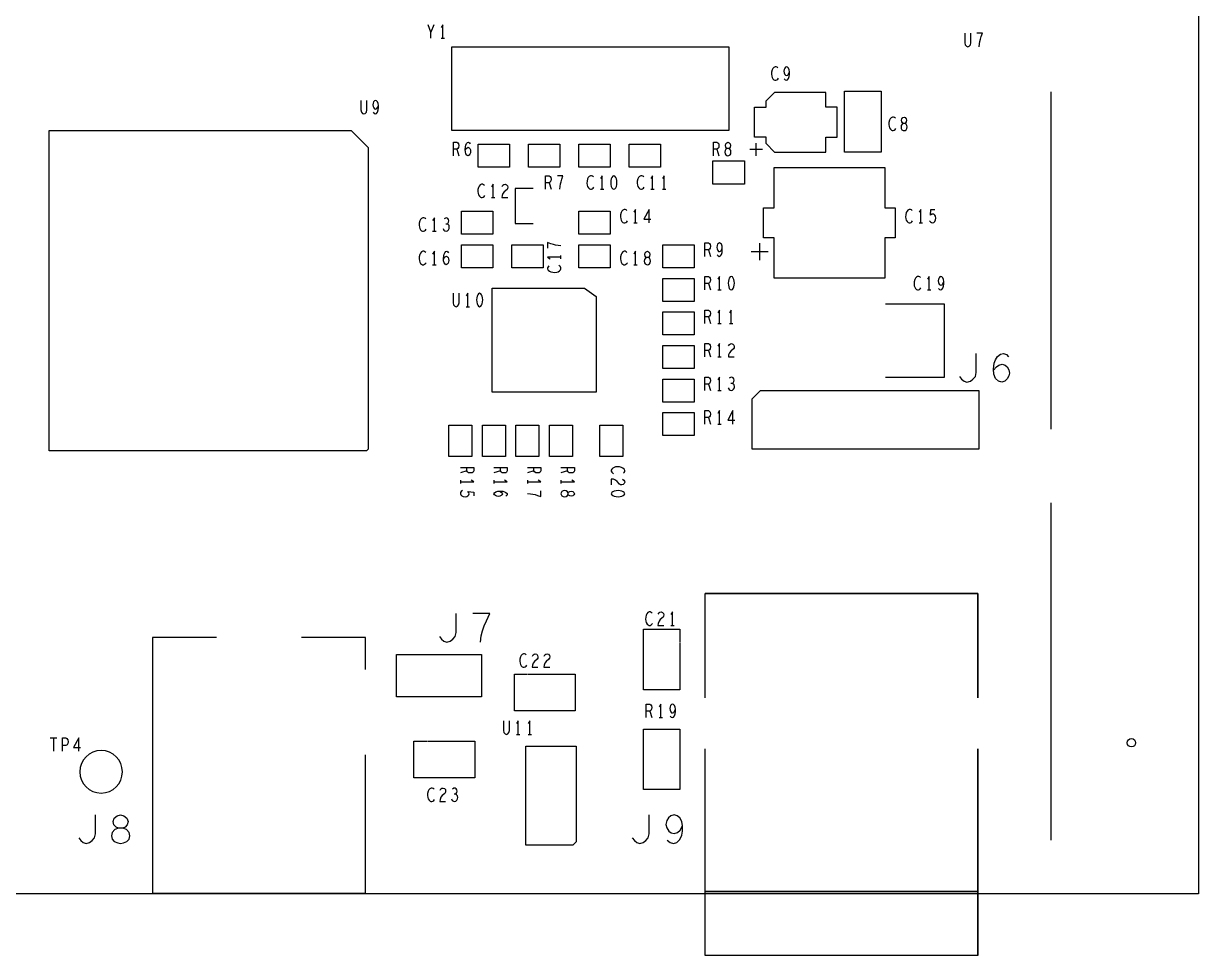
# Model space of a CAD drawing. Extents: x -55 to 55, y -64 to 40.
# Drawn here: x -15 to 55, y -63.7 to -8.1 of the extents above; entities that cross this region are included whole.
import ezdxf

# ---------------------------------------------------------------- set-up
doc = ezdxf.new("R2010")
doc.units = 0
doc.header["$MEASUREMENT"] = 0
doc.layers.get('0').update_dxf_attribs({"linetype": 'CONTINUOUS'})
for name, color, linetype in [('Holes', 1, 'CONTINUOUS'), ('Outline', 3, 'CONTINUOUS'), ('Router', 9, 'CONTINUOUS'), ('Silkscreen', 4, 'CONTINUOUS')]:
    doc.layers.add(name, color=color, linetype=linetype)

# ---------------------------------------------------------------- blocks, each defined once
blk = doc.blocks.new('D10')
blk.add_circle((0, 0), 0.25)

msp = doc.modelspace()

# ---------------------------------------------------------------- linework, layer by layer
at = {"layer": 'Outline', "color": 3}
msp.add_lwpolyline([(-55, 40), (55, 40), (55, -60), (-55, -60), (-55, 40)], dxfattribs=at)
at = {"layer": 'Router', "color": 9}
for points in [[(46.2, -12.2), (46.2, -32.3)], [(46.2, -36.7), (46.2, -56.8)]]:
    msp.add_lwpolyline(points, dxfattribs=at)
at = {"layer": 'Silkscreen'}
for points in [[(9.25, -9), (9.25, -8.64), (9.0833, -8.2)], [(9.4167, -8.2), (9.25, -8.64)], [(9.95, -9), (9.95, -8.2), (9.85, -8.36)], [(9.85, -9), (10.05, -9)], [(41.0667, -8.7), (41.0667, -9.2733), (41.1, -9.3934), (41.1667, -9.4733), (41.25, -9.5), (41.3333, -9.4733), (41.4, -9.3934), (41.4333, -9.2733), (41.4333, -8.7)], [(41.9333, -9.5), (41.95, -9.3267), (41.975, -9.18), (42.0083, -9.0467), (42.05, -8.9), (42.1167, -8.7), (41.7833, -8.7)], [(10.5, -9.5), (27, -9.5), (27, -14.5), (10.5, -14.5), (10.5, -9.5)], [(29.9333, -10.7667), (29.8833, -10.7267), (29.825, -10.7), (29.7583, -10.7), (29.6833, -10.74), (29.625, -10.8067), (29.5833, -10.8867), (29.55, -11.02), (29.5417, -11.14), (29.5583, -11.26), (29.5833, -11.34), (29.6333, -11.42), (29.6917, -11.4733), (29.75, -11.5), (29.8083, -11.5), (29.8667, -11.4733), (29.9167, -11.4333), (29.9583, -11.38)], [(30.3083, -11.4067), (30.3667, -11.4733), (30.4333, -11.5), (30.5, -11.4733), (30.5583, -11.3934), (30.6, -11.2733), (30.6167, -11.1533), (30.6167, -11.0067), (30.6, -10.8867), (30.5583, -10.78), (30.5083, -10.7267), (30.45, -10.7), (30.3833, -10.7267), (30.3333, -10.78), (30.3, -10.86), (30.2833, -10.9667), (30.3, -11.06), (30.3417, -11.1533), (30.3917, -11.2067), (30.45, -11.22), (30.5167, -11.1934), (30.5667, -11.1267), (30.6167, -11.0067)], [(29.222, -12.73), (29.73, -12.222)], [(29.73, -15.778), (30.238, -15.778), (32.778, -15.778), (32.778, -14.889), (33.4638, -14.889), (33.4638, -13.111), (32.778, -13.111), (32.778, -12.222), (29.73, -12.222)], [(33.9078, -14.9652), (33.9078, -12.1458), (36.0922, -12.1458), (36.0922, -15.778), (33.9078, -15.778), (33.9078, -14.9906)], [(5.0667, -12.7), (5.0667, -13.2733), (5.1, -13.3934), (5.1667, -13.4733), (5.25, -13.5), (5.3333, -13.4733), (5.4, -13.3934), (5.4333, -13.2733), (5.4333, -12.7)], [(5.8083, -13.4067), (5.8667, -13.4733), (5.9333, -13.5), (6, -13.4733), (6.0583, -13.3934), (6.1, -13.2733), (6.1167, -13.1533), (6.1167, -13.0067), (6.1, -12.8867), (6.0583, -12.78), (6.0083, -12.7267), (5.95, -12.7), (5.8833, -12.7267), (5.8333, -12.78), (5.8, -12.86), (5.7833, -12.9667), (5.8, -13.06), (5.8417, -13.1533), (5.8917, -13.2067), (5.95, -13.22), (6.0167, -13.1934), (6.0667, -13.1267), (6.1167, -13.0067)], [(29.222, -15.27), (29.222, -14.889), (28.5362, -14.889), (28.5362, -13.111), (29.222, -13.111), (29.222, -12.73)], [(36.9333, -13.7667), (36.8833, -13.7267), (36.825, -13.7), (36.7583, -13.7), (36.6833, -13.74), (36.625, -13.8067), (36.5833, -13.8867), (36.55, -14.02), (36.5417, -14.14), (36.5583, -14.26), (36.5833, -14.34), (36.6333, -14.42), (36.6917, -14.4733), (36.75, -14.5), (36.8083, -14.5), (36.8667, -14.4733), (36.9167, -14.4333), (36.9583, -14.38)], [(37.45, -14.5), (37.5083, -14.4867), (37.575, -14.4467), (37.6167, -14.38), (37.6333, -14.2867), (37.6167, -14.1934), (37.5667, -14.1133), (37.4917, -14.0733), (37.4083, -14.0733), (37.3583, -14.0467), (37.3167, -13.98), (37.3, -13.8867), (37.325, -13.7933), (37.3833, -13.7267), (37.45, -13.7), (37.5167, -13.7267), (37.575, -13.7933), (37.6, -13.8867), (37.5833, -13.98), (37.5417, -14.0467), (37.4917, -14.0733), (37.4083, -14.0733), (37.3333, -14.1133), (37.2833, -14.1934), (37.2667, -14.2867), (37.2833, -14.38), (37.325, -14.4467), (37.3917, -14.4867), (37.45, -14.5)], [(5.5, -15.5), (5.5, -33.5), (5.4, -33.6), (-13.5, -33.6), (-13.5, -14.5), (4.5, -14.5), (5.5, -15.5)], [(10.5833, -16), (10.5833, -15.2), (10.7917, -15.2), (10.8583, -15.24), (10.9, -15.2933), (10.9167, -15.4), (10.9, -15.5067), (10.85, -15.5733), (10.7917, -15.6133), (10.5833, -15.6133)], [(11.2917, -15.6667), (11.35, -15.5733), (11.4, -15.52), (11.4667, -15.4933), (11.525, -15.52), (11.5667, -15.5733), (11.6, -15.6533), (11.6083, -15.7467), (11.6, -15.8267), (11.5667, -15.9067), (11.5167, -15.9733), (11.4583, -16), (11.3917, -15.9733), (11.3333, -15.8934), (11.3, -15.7733), (11.2917, -15.64), (11.3083, -15.4667), (11.3333, -15.3733), (11.375, -15.28), (11.4333, -15.2133), (11.4917, -15.2), (11.55, -15.2267), (11.5917, -15.2933)], [(12.0602, -15.3142), (13.9398, -15.3142), (13.9398, -16.6858), (12.0602, -16.6858), (12.0602, -15.3142)], [(15.0602, -15.3142), (16.9398, -15.3142), (16.9398, -16.6858), (15.0602, -16.6858), (15.0602, -15.3142)], [(19.8382, -16.6858), (18.0602, -16.6858), (18.0602, -15.3142), (19.9398, -15.3142), (19.9398, -16.6858), (19.3556, -16.6858)], [(21.1618, -15.3142), (22.9398, -15.3142), (22.9398, -16.6858), (21.0602, -16.6858), (21.0602, -15.3142), (21.6444, -15.3142)], [(26.0833, -16), (26.0833, -15.2), (26.2917, -15.2), (26.3583, -15.24), (26.4, -15.2933), (26.4167, -15.4), (26.4, -15.5067), (26.35, -15.5733), (26.2917, -15.6133), (26.0833, -15.6133)], [(26.95, -16), (27.0083, -15.9867), (27.075, -15.9467), (27.1167, -15.88), (27.1333, -15.7867), (27.1167, -15.6934), (27.0667, -15.6133), (26.9917, -15.5733), (26.9083, -15.5733), (26.8583, -15.5467), (26.8167, -15.48), (26.8, -15.3867), (26.825, -15.2933), (26.8833, -15.2267), (26.95, -15.2), (27.0167, -15.2267), (27.075, -15.2933), (27.1, -15.3867), (27.0833, -15.48), (27.0417, -15.5467), (26.9917, -15.5733), (26.9083, -15.5733), (26.8333, -15.6133), (26.7833, -15.6934), (26.7667, -15.7867), (26.7833, -15.88), (26.825, -15.9467), (26.8917, -15.9867), (26.95, -16)], [(28.6378, -16.0066), (28.6378, -15.2446)], [(29.222, -15.27), (29.73, -15.778)], [(10.7917, -15.6133), (10.9167, -16)], [(26.2917, -15.6133), (26.4167, -16)], [(29.0188, -15.6256), (28.2568, -15.6256)], [(26.0602, -16.3142), (27.9398, -16.3142), (27.9398, -17.6858), (26.0602, -17.6858), (26.0602, -16.3142)], [(36.302, -16.698), (36.302, -19.111), (36.9116, -19.111), (36.9116, -20.889), (36.302, -20.889), (36.302, -23.302), (29.698, -23.302), (29.698, -20.889), (29.063, -20.889), (29.063, -19.111), (29.698, -19.111), (29.698, -16.698), (36.302, -16.698)], [(16.0833, -18), (16.0833, -17.2), (16.2917, -17.2), (16.3583, -17.24), (16.4, -17.2933), (16.4167, -17.4), (16.4, -17.5067), (16.35, -17.5733), (16.2917, -17.6133), (16.0833, -17.6133)], [(16.9333, -18), (16.95, -17.8267), (16.975, -17.68), (17.0083, -17.5467), (17.05, -17.4), (17.1167, -17.2), (16.7833, -17.2)], [(18.9333, -17.2667), (18.8833, -17.2267), (18.825, -17.2), (18.7583, -17.2), (18.6833, -17.24), (18.625, -17.3067), (18.5833, -17.3867), (18.55, -17.52), (18.5417, -17.64), (18.5583, -17.76), (18.5833, -17.84), (18.6333, -17.92), (18.6917, -17.9733), (18.75, -18), (18.8083, -18), (18.8667, -17.9733), (18.9167, -17.9333), (18.9583, -17.88)], [(19.45, -18), (19.45, -17.2), (19.35, -17.36)], [(20.15, -17.2), (20.0833, -17.2267), (20.0333, -17.2933), (20, -17.3733), (19.975, -17.48), (19.9667, -17.6), (19.975, -17.72), (20, -17.8267), (20.0333, -17.9067), (20.0833, -17.9733), (20.15, -18), (20.2167, -17.9733), (20.2667, -17.9067), (20.3, -17.8267), (20.325, -17.72), (20.3333, -17.6), (20.325, -17.48), (20.3, -17.3733), (20.2667, -17.2933), (20.2167, -17.2267), (20.15, -17.2)], [(21.9333, -17.2667), (21.8833, -17.2267), (21.825, -17.2), (21.7583, -17.2), (21.6833, -17.24), (21.625, -17.3067), (21.5833, -17.3867), (21.55, -17.52), (21.5417, -17.64), (21.5583, -17.76), (21.5833, -17.84), (21.6333, -17.92), (21.6917, -17.9733), (21.75, -18), (21.8083, -18), (21.8667, -17.9733), (21.9167, -17.9333), (21.9583, -17.88)], [(22.45, -18), (22.45, -17.2), (22.35, -17.36)], [(23.15, -18), (23.15, -17.2), (23.05, -17.36)], [(12.4333, -17.7667), (12.3833, -17.7267), (12.325, -17.7), (12.2583, -17.7), (12.1833, -17.74), (12.125, -17.8067), (12.0833, -17.8867), (12.05, -18.02), (12.0417, -18.14), (12.0583, -18.26), (12.0833, -18.34), (12.1333, -18.42), (12.1917, -18.4733), (12.25, -18.5), (12.3083, -18.5), (12.3667, -18.4733), (12.4167, -18.4333), (12.4583, -18.38)], [(12.95, -18.5), (12.95, -17.7), (12.85, -17.86)], [(13.4917, -17.8333), (13.5417, -17.7533), (13.6, -17.7133), (13.6667, -17.7), (13.75, -17.7267), (13.8083, -17.7933), (13.825, -17.8733), (13.8167, -17.9534), (13.7833, -18.02), (13.6167, -18.1533), (13.5417, -18.2467), (13.4917, -18.38), (13.475, -18.5), (13.825, -18.5)], [(15.3396, -17.9586), (14.2728, -17.9586), (14.2728, -20.0414), (15.3396, -20.0414)], [(16.2917, -17.6133), (16.4167, -18)], [(19.35, -18), (19.55, -18)], [(22.35, -18), (22.55, -18)], [(23.05, -18), (23.25, -18)], [(12.85, -18.5), (13.05, -18.5)], [(11.1618, -19.3142), (12.9398, -19.3142), (12.9398, -20.6858), (11.0602, -20.6858), (11.0602, -19.3142), (11.6444, -19.3142)], [(19.8382, -20.6858), (18.0602, -20.6858), (18.0602, -19.3142), (19.9398, -19.3142), (19.9398, -20.6858), (19.3556, -20.6858)], [(20.9333, -19.2667), (20.8833, -19.2267), (20.825, -19.2), (20.7583, -19.2), (20.6833, -19.24), (20.625, -19.3067), (20.5833, -19.3867), (20.55, -19.52), (20.5417, -19.64), (20.5583, -19.76), (20.5833, -19.84), (20.6333, -19.92), (20.6917, -19.9733), (20.75, -20), (20.8083, -20), (20.8667, -19.9733), (20.9167, -19.9333), (20.9583, -19.88)], [(21.45, -20), (21.45, -19.2), (21.35, -19.36)], [(22.25, -20), (22.25, -19.2), (21.9417, -19.7733), (22.3583, -19.7733)], [(37.9333, -19.2667), (37.8833, -19.2267), (37.825, -19.2), (37.7583, -19.2), (37.6833, -19.24), (37.625, -19.3067), (37.5833, -19.3867), (37.55, -19.52), (37.5417, -19.64), (37.5583, -19.76), (37.5833, -19.84), (37.6333, -19.92), (37.6917, -19.9733), (37.75, -20), (37.8083, -20), (37.8667, -19.9733), (37.9167, -19.9333), (37.9583, -19.88)], [(38.45, -20), (38.45, -19.2), (38.35, -19.36)], [(38.9667, -19.88), (39.0167, -19.9467), (39.075, -19.9867), (39.15, -20), (39.225, -19.9733), (39.2833, -19.92), (39.325, -19.8267), (39.3333, -19.72), (39.3167, -19.6133), (39.275, -19.5467), (39.2167, -19.4933), (39.1583, -19.48), (39.1, -19.4933), (39.025, -19.5467), (39.05, -19.2), (39.275, -19.2)], [(8.9333, -19.7667), (8.8833, -19.7267), (8.825, -19.7), (8.7583, -19.7), (8.6833, -19.74), (8.625, -19.8067), (8.5833, -19.8867), (8.55, -20.02), (8.5417, -20.14), (8.5583, -20.26), (8.5833, -20.34), (8.6333, -20.42), (8.6917, -20.4733), (8.75, -20.5), (8.8083, -20.5), (8.8667, -20.4733), (8.9167, -20.4333), (8.9583, -20.38)], [(9.45, -20.5), (9.45, -19.7), (9.35, -19.86)], [(9.9667, -20.34), (10.0167, -20.4333), (10.0833, -20.4867), (10.1583, -20.5), (10.225, -20.4867), (10.2917, -20.42), (10.3333, -20.34), (10.3417, -20.26), (10.325, -20.1667), (10.2667, -20.1), (10.2083, -20.0733), (10.1333, -20.0733)], [(10.2083, -20.0733), (10.2583, -20.0333), (10.3, -19.9667), (10.3167, -19.8867), (10.3, -19.8067), (10.2583, -19.74), (10.1833, -19.7), (10.1083, -19.7133), (10.0333, -19.7667)], [(21.35, -20), (21.55, -20)], [(38.35, -20), (38.55, -20)], [(9.35, -20.5), (9.55, -20.5)], [(8.9333, -21.7667), (8.8833, -21.7267), (8.825, -21.7), (8.7583, -21.7), (8.6833, -21.74), (8.625, -21.8067), (8.5833, -21.8867), (8.55, -22.02), (8.5417, -22.14), (8.5583, -22.26), (8.5833, -22.34), (8.6333, -22.42), (8.6917, -22.4733), (8.75, -22.5), (8.8083, -22.5), (8.8667, -22.4733), (8.9167, -22.4333), (8.9583, -22.38)], [(9.45, -22.5), (9.45, -21.7), (9.35, -21.86)], [(9.9917, -22.1667), (10.05, -22.0733), (10.1, -22.02), (10.1667, -21.9933), (10.225, -22.02), (10.2667, -22.0733), (10.3, -22.1533), (10.3083, -22.2467), (10.3, -22.3267), (10.2667, -22.4067), (10.2167, -22.4733), (10.1583, -22.5), (10.0917, -22.4733), (10.0333, -22.3934), (10, -22.2733), (9.9917, -22.14), (10.0083, -21.9667), (10.0333, -21.8733), (10.075, -21.78), (10.1333, -21.7133), (10.1917, -21.7), (10.25, -21.7267), (10.2917, -21.7933)], [(11.1618, -21.3142), (12.9398, -21.3142), (12.9398, -22.6858), (11.0602, -22.6858), (11.0602, -21.3142), (11.6444, -21.3142)], [(14.1618, -21.3142), (15.9398, -21.3142), (15.9398, -22.6858), (14.0602, -22.6858), (14.0602, -21.3142), (14.6444, -21.3142)], [(17, -21.3667), (16.8267, -21.35), (16.68, -21.325), (16.5467, -21.2917), (16.4, -21.25), (16.2, -21.1833), (16.2, -21.5167)], [(19.8382, -22.6858), (18.0602, -22.6858), (18.0602, -21.3142), (19.9398, -21.3142), (19.9398, -22.6858), (19.3556, -22.6858)], [(20.9333, -21.7667), (20.8833, -21.7267), (20.825, -21.7), (20.7583, -21.7), (20.6833, -21.74), (20.625, -21.8067), (20.5833, -21.8867), (20.55, -22.02), (20.5417, -22.14), (20.5583, -22.26), (20.5833, -22.34), (20.6333, -22.42), (20.6917, -22.4733), (20.75, -22.5), (20.8083, -22.5), (20.8667, -22.4733), (20.9167, -22.4333), (20.9583, -22.38)], [(21.45, -22.5), (21.45, -21.7), (21.35, -21.86)], [(22.15, -22.5), (22.2083, -22.4867), (22.275, -22.4467), (22.3167, -22.38), (22.3333, -22.2867), (22.3167, -22.1934), (22.2667, -22.1133), (22.1917, -22.0733), (22.1083, -22.0733), (22.0583, -22.0467), (22.0167, -21.98), (22, -21.8867), (22.025, -21.7933), (22.0833, -21.7267), (22.15, -21.7), (22.2167, -21.7267), (22.275, -21.7933), (22.3, -21.8867), (22.2833, -21.98), (22.2417, -22.0467), (22.1917, -22.0733), (22.1083, -22.0733), (22.0333, -22.1133), (21.9833, -22.1934), (21.9667, -22.2867), (21.9833, -22.38), (22.025, -22.4467), (22.0917, -22.4867), (22.15, -22.5)], [(23.0602, -21.3142), (24.9398, -21.3142), (24.9398, -22.6858), (23.0602, -22.6858), (23.0602, -21.3142)], [(25.5833, -22), (25.5833, -21.2), (25.7917, -21.2), (25.8583, -21.24), (25.9, -21.2933), (25.9167, -21.4), (25.9, -21.5067), (25.85, -21.5733), (25.7917, -21.6133), (25.5833, -21.6133)], [(25.7917, -21.6133), (25.9167, -22)], [(26.3083, -21.9067), (26.3667, -21.9733), (26.4333, -22), (26.5, -21.9733), (26.5583, -21.8934), (26.6, -21.7733), (26.6167, -21.6533), (26.6167, -21.5067), (26.6, -21.3867), (26.5583, -21.28), (26.5083, -21.2267), (26.45, -21.2), (26.3833, -21.2267), (26.3333, -21.28), (26.3, -21.36), (26.2833, -21.4667), (26.3, -21.56), (26.3417, -21.6533), (26.3917, -21.7067), (26.45, -21.72), (26.5167, -21.6934), (26.5667, -21.6267), (26.6167, -21.5067)], [(28.8344, -21.2192), (28.8344, -22.2352)], [(17, -22.05), (16.2, -22.05), (16.36, -22.15)], [(17, -22.15), (17, -21.95)], [(29.3424, -21.7272), (28.3264, -21.7272)], [(9.35, -22.5), (9.55, -22.5)], [(16.2667, -22.5667), (16.2267, -22.6167), (16.2, -22.675), (16.2, -22.7417), (16.24, -22.8167), (16.3067, -22.875), (16.3867, -22.9167), (16.52, -22.95), (16.64, -22.9583), (16.76, -22.9417), (16.84, -22.9167), (16.92, -22.8667), (16.9733, -22.8083), (17, -22.75), (17, -22.6917), (16.9733, -22.6333), (16.9333, -22.5833), (16.88, -22.5417)], [(21.35, -22.5), (21.55, -22.5)], [(23.0602, -23.3142), (24.9398, -23.3142), (24.9398, -24.6858), (23.0602, -24.6858), (23.0602, -23.3142)], [(25.5833, -24), (25.5833, -23.2), (25.7917, -23.2), (25.8583, -23.24), (25.9, -23.2933), (25.9167, -23.4), (25.9, -23.5067), (25.85, -23.5733), (25.7917, -23.6133), (25.5833, -23.6133)], [(25.7917, -23.6133), (25.9167, -24)], [(26.45, -24), (26.45, -23.2), (26.35, -23.36)], [(27.15, -23.2), (27.0833, -23.2267), (27.0333, -23.2933), (27, -23.3733), (26.975, -23.48), (26.9667, -23.6), (26.975, -23.72), (27, -23.8267), (27.0333, -23.9067), (27.0833, -23.9733), (27.15, -24), (27.2167, -23.9733), (27.2667, -23.9067), (27.3, -23.8267), (27.325, -23.72), (27.3333, -23.6), (27.325, -23.48), (27.3, -23.3733), (27.2667, -23.2933), (27.2167, -23.2267), (27.15, -23.2)], [(38.4333, -23.2667), (38.3833, -23.2267), (38.325, -23.2), (38.2583, -23.2), (38.1833, -23.24), (38.125, -23.3067), (38.0833, -23.3867), (38.05, -23.52), (38.0417, -23.64), (38.0583, -23.76), (38.0833, -23.84), (38.1333, -23.92), (38.1917, -23.9733), (38.25, -24), (38.3083, -24), (38.3667, -23.9733), (38.4167, -23.9333), (38.4583, -23.88)], [(38.95, -24), (38.95, -23.2), (38.85, -23.36)], [(39.5083, -23.9067), (39.5667, -23.9733), (39.6333, -24), (39.7, -23.9733), (39.7583, -23.8934), (39.8, -23.7733), (39.8167, -23.6533), (39.8167, -23.5067), (39.8, -23.3867), (39.7583, -23.28), (39.7083, -23.2267), (39.65, -23.2), (39.5833, -23.2267), (39.5333, -23.28), (39.5, -23.36), (39.4833, -23.4667), (39.5, -23.56), (39.5417, -23.6533), (39.5917, -23.7067), (39.65, -23.72), (39.7167, -23.6934), (39.7667, -23.6267), (39.8167, -23.5067)], [(10.5667, -24.2), (10.5667, -24.7733), (10.6, -24.8934), (10.6667, -24.9733), (10.75, -25), (10.8333, -24.9733), (10.9, -24.8934), (10.9333, -24.7733), (10.9333, -24.2)], [(11.45, -25), (11.45, -24.2), (11.35, -24.36)], [(12.15, -24.2), (12.0833, -24.2267), (12.0333, -24.2933), (12, -24.3733), (11.975, -24.48), (11.9667, -24.6), (11.975, -24.72), (12, -24.8267), (12.0333, -24.9067), (12.0833, -24.9733), (12.15, -25), (12.2167, -24.9733), (12.2667, -24.9067), (12.3, -24.8267), (12.325, -24.72), (12.3333, -24.6), (12.325, -24.48), (12.3, -24.3733), (12.2667, -24.2933), (12.2167, -24.2267), (12.15, -24.2)], [(19.1, -25), (19.1, -30.1), (12.9, -30.1), (12.9, -23.9), (18.4, -23.9), (19.1, -24.4), (19.1, -25)], [(26.35, -24), (26.55, -24)], [(38.85, -24), (39.05, -24)], [(11.35, -25), (11.55, -25)], [(25.5833, -26), (25.5833, -25.2), (25.7917, -25.2), (25.8583, -25.24), (25.9, -25.2933), (25.9167, -25.4), (25.9, -25.5067), (25.85, -25.5733), (25.7917, -25.6133), (25.5833, -25.6133)], [(26.45, -26), (26.45, -25.2), (26.35, -25.36)], [(27.15, -26), (27.15, -25.2), (27.05, -25.36)], [(36.35, -29.2), (39.85, -29.2), (39.85, -24.85), (36.35, -24.85)], [(23.0602, -25.3142), (24.9398, -25.3142), (24.9398, -26.6858), (23.0602, -26.6858), (23.0602, -25.3142)], [(25.7917, -25.6133), (25.9167, -26)], [(26.35, -26), (26.55, -26)], [(27.05, -26), (27.25, -26)], [(23.0602, -27.3142), (24.9398, -27.3142), (24.9398, -28.6858), (23.0602, -28.6858), (23.0602, -27.3142)], [(25.5833, -28), (25.5833, -27.2), (25.7917, -27.2), (25.8583, -27.24), (25.9, -27.2933), (25.9167, -27.4), (25.9, -27.5067), (25.85, -27.5733), (25.7917, -27.6133), (25.5833, -27.6133)], [(26.45, -28), (26.45, -27.2), (26.35, -27.36)], [(26.9917, -27.3333), (27.0417, -27.2533), (27.1, -27.2133), (27.1667, -27.2), (27.25, -27.2267), (27.3083, -27.2933), (27.325, -27.3733), (27.3167, -27.4534), (27.2833, -27.52), (27.1167, -27.6533), (27.0417, -27.7467), (26.9917, -27.88), (26.975, -28), (27.325, -28)], [(25.7917, -27.6133), (25.9167, -28)], [(26.35, -28), (26.55, -28)], [(40.75, -29.16), (40.875, -29.33), (41.025, -29.4433), (41.2, -29.5), (41.4, -29.4433), (41.55, -29.33), (41.7, -29.16), (41.75, -28.9334), (41.75, -27.8)], [(42.775, -28.7917), (42.95, -28.5933), (43.1, -28.48), (43.3, -28.4234), (43.475, -28.48), (43.6, -28.5933), (43.7, -28.7633), (43.725, -28.9617), (43.7, -29.1317), (43.6, -29.3017), (43.45, -29.4433), (43.275, -29.5), (43.075, -29.4433), (42.9, -29.2734), (42.8, -29.0183), (42.775, -28.735), (42.825, -28.3667), (42.9, -28.1683), (43.025, -27.97), (43.2, -27.8283), (43.375, -27.8), (43.55, -27.8567), (43.675, -27.9983)], [(23.0602, -29.3142), (24.9398, -29.3142), (24.9398, -30.6858), (23.0602, -30.6858), (23.0602, -29.3142)], [(25.5833, -30), (25.5833, -29.2), (25.7917, -29.2), (25.8583, -29.24), (25.9, -29.2933), (25.9167, -29.4), (25.9, -29.5067), (25.85, -29.5733), (25.7917, -29.6133), (25.5833, -29.6133)], [(26.45, -30), (26.45, -29.2), (26.35, -29.36)], [(27.2083, -29.5733), (27.2583, -29.5333), (27.3, -29.4667), (27.3167, -29.3867), (27.3, -29.3067), (27.2583, -29.24), (27.1833, -29.2), (27.1083, -29.2133), (27.0333, -29.2667)], [(25.7917, -29.6133), (25.9167, -30)], [(26.35, -30), (26.55, -30)], [(26.9667, -29.84), (27.0167, -29.9333), (27.0833, -29.9867), (27.1583, -30), (27.225, -29.9867), (27.2917, -29.92), (27.3333, -29.84), (27.3417, -29.76), (27.325, -29.6667), (27.2667, -29.6), (27.2083, -29.5733), (27.1333, -29.5733)], [(29.4, -30), (41.9, -30), (41.9, -33.5), (28.4, -33.5), (28.4, -30.5), (28.9, -30), (29.4, -30)], [(23.0602, -31.3142), (24.9398, -31.3142), (24.9398, -32.6858), (23.0602, -32.6858), (23.0602, -31.3142)], [(25.5833, -32), (25.5833, -31.2), (25.7917, -31.2), (25.8583, -31.24), (25.9, -31.2933), (25.9167, -31.4), (25.9, -31.5067), (25.85, -31.5733), (25.7917, -31.6133), (25.5833, -31.6133)], [(26.45, -32), (26.45, -31.2), (26.35, -31.36)], [(27.25, -32), (27.25, -31.2), (26.9417, -31.7733), (27.3583, -31.7733)], [(10.3142, -33.9398), (10.3142, -32.0602), (11.6858, -32.0602), (11.6858, -33.9398), (10.3142, -33.9398)], [(13.6858, -32.0602), (13.6858, -33.9398), (12.3142, -33.9398), (12.3142, -32.0602), (13.6858, -32.0602)], [(15.6858, -32.0602), (15.6858, -33.9398), (14.3142, -33.9398), (14.3142, -32.0602), (15.6858, -32.0602)], [(16.3142, -33.9398), (16.3142, -32.0602), (17.6858, -32.0602), (17.6858, -33.9398), (16.3142, -33.9398)], [(19.3142, -33.8382), (19.3142, -32.0602), (20.6858, -32.0602), (20.6858, -33.9398), (19.3142, -33.9398), (19.3142, -33.3556)], [(25.7917, -31.6133), (25.9167, -32)], [(26.35, -32), (26.55, -32)], [(11, -34.5833), (11.8, -34.5833), (11.8, -34.7917), (11.76, -34.8583), (11.7067, -34.9), (11.6, -34.9167), (11.4933, -34.9), (11.4267, -34.85), (11.3867, -34.7917), (11.3867, -34.5833)], [(11.3867, -34.7917), (11, -34.9167)], [(13, -34.5833), (13.8, -34.5833), (13.8, -34.7917), (13.76, -34.8583), (13.7067, -34.9), (13.6, -34.9167), (13.4933, -34.9), (13.4267, -34.85), (13.3867, -34.7917), (13.3867, -34.5833)], [(13.3867, -34.7917), (13, -34.9167)], [(15, -34.5833), (15.8, -34.5833), (15.8, -34.7917), (15.76, -34.8583), (15.7067, -34.9), (15.6, -34.9167), (15.4933, -34.9), (15.4267, -34.85), (15.3867, -34.7917), (15.3867, -34.5833)], [(15.3867, -34.7917), (15, -34.9167)], [(17, -34.5833), (17.8, -34.5833), (17.8, -34.7917), (17.76, -34.8583), (17.7067, -34.9), (17.6, -34.9167), (17.4933, -34.9), (17.4267, -34.85), (17.3867, -34.7917), (17.3867, -34.5833)], [(17.3867, -34.7917), (17, -34.9167)], [(20.7333, -34.9333), (20.7733, -34.8833), (20.8, -34.825), (20.8, -34.7583), (20.76, -34.6833), (20.6933, -34.625), (20.6133, -34.5833), (20.48, -34.55), (20.36, -34.5417), (20.24, -34.5583), (20.16, -34.5833), (20.08, -34.6333), (20.0267, -34.6917), (20, -34.75), (20, -34.8083), (20.0267, -34.8667), (20.0667, -34.9167), (20.12, -34.9583)], [(11, -35.45), (11.8, -35.45), (11.64, -35.35)], [(11, -35.35), (11, -35.55)], [(13, -35.45), (13.8, -35.45), (13.64, -35.35)], [(13, -35.35), (13, -35.55)], [(15, -35.45), (15.8, -35.45), (15.64, -35.35)], [(15, -35.35), (15, -35.55)], [(17, -35.45), (17.8, -35.45), (17.64, -35.35)], [(17, -35.35), (17, -35.55)], [(20.6667, -35.2917), (20.7467, -35.3417), (20.7867, -35.4), (20.8, -35.4667), (20.7733, -35.55), (20.7067, -35.6083), (20.6267, -35.625), (20.5466, -35.6167), (20.48, -35.5833), (20.3467, -35.4167), (20.2533, -35.3417), (20.12, -35.2917), (20, -35.275), (20, -35.625)], [(11.12, -35.9667), (11.0533, -36.0167), (11.0133, -36.075), (11, -36.15), (11.0267, -36.225), (11.08, -36.2833), (11.1733, -36.325), (11.28, -36.3333), (11.3867, -36.3167), (11.4533, -36.275), (11.5067, -36.2167), (11.52, -36.1583), (11.5067, -36.1), (11.4533, -36.025), (11.8, -36.05), (11.8, -36.275)], [(13.3333, -35.9917), (13.4267, -36.05), (13.48, -36.1), (13.5067, -36.1667), (13.48, -36.225), (13.4267, -36.2667), (13.3467, -36.3), (13.2533, -36.3083), (13.1733, -36.3), (13.0933, -36.2667), (13.0267, -36.2167), (13, -36.1583), (13.0267, -36.0917), (13.1066, -36.0333), (13.2267, -36), (13.36, -35.9917), (13.5333, -36.0083), (13.6267, -36.0333), (13.72, -36.075), (13.7867, -36.1333), (13.8, -36.1917), (13.7733, -36.25), (13.7067, -36.2917)], [(15, -36.1333), (15.1733, -36.15), (15.32, -36.175), (15.4533, -36.2083), (15.6, -36.25), (15.8, -36.3167), (15.8, -35.9833)], [(17, -36.15), (17.0133, -36.2083), (17.0533, -36.275), (17.12, -36.3167), (17.2133, -36.3333), (17.3066, -36.3167), (17.3867, -36.2667), (17.4267, -36.1917), (17.4267, -36.1083), (17.4533, -36.0583), (17.52, -36.0167), (17.6133, -36), (17.7067, -36.025), (17.7733, -36.0833), (17.8, -36.15), (17.7733, -36.2167), (17.7067, -36.275), (17.6133, -36.3), (17.52, -36.2833), (17.4533, -36.2417), (17.4267, -36.1917), (17.4267, -36.1083), (17.3867, -36.0333), (17.3066, -35.9833), (17.2133, -35.9667), (17.12, -35.9833), (17.0533, -36.025), (17.0133, -36.0917), (17, -36.15)], [(20.8, -36.15), (20.7733, -36.0833), (20.7067, -36.0333), (20.6267, -36), (20.52, -35.975), (20.4, -35.9667), (20.28, -35.975), (20.1733, -36), (20.0933, -36.0333), (20.0267, -36.0833), (20, -36.15), (20.0267, -36.2167), (20.0933, -36.2667), (20.1733, -36.3), (20.28, -36.325), (20.4, -36.3333), (20.52, -36.325), (20.6267, -36.3), (20.7067, -36.2667), (20.7733, -36.2167), (20.8, -36.15)], [(25.587, -48.318), (25.587, -42.095), (41.843, -42.095), (41.843, -48.318)], [(25.587, -48.318), (25.587, -42.095)], [(41.843, -42.095), (25.587, -42.095)], [(41.843, -48.318), (41.843, -42.095)], [(9.75, -44.66), (9.875, -44.83), (10.025, -44.9433), (10.2, -45), (10.4, -44.9433), (10.55, -44.83), (10.7, -44.66), (10.75, -44.4334), (10.75, -43.3)], [(12.2, -45), (12.25, -44.6317), (12.325, -44.32), (12.425, -44.0367), (12.55, -43.725), (12.75, -43.3), (11.75, -43.3)], [(22.4333, -43.2667), (22.3833, -43.2267), (22.325, -43.2), (22.2583, -43.2), (22.1833, -43.24), (22.125, -43.3067), (22.0833, -43.3867), (22.05, -43.52), (22.0417, -43.64), (22.0583, -43.76), (22.0833, -43.84), (22.1333, -43.92), (22.1917, -43.9733), (22.25, -44), (22.3083, -44), (22.3667, -43.9733), (22.4167, -43.9333), (22.4583, -43.88)], [(22.7917, -43.3333), (22.8417, -43.2533), (22.9, -43.2133), (22.9667, -43.2), (23.05, -43.2267), (23.1083, -43.2933), (23.125, -43.3733), (23.1167, -43.4534), (23.0833, -43.52), (22.9167, -43.6533), (22.8417, -43.7467), (22.7917, -43.88), (22.775, -44), (23.125, -44)], [(23.65, -44), (23.65, -43.2), (23.55, -43.36)], [(23.55, -44), (23.75, -44)], [(-7.35, -44.73), (-7.35, -59.97), (5.35, -59.97), (5.35, -51.715)], [(-3.54, -44.73), (-7.35, -44.73)], [(5.35, -44.73), (1.54, -44.73)], [(5.35, -46.635), (5.35, -44.73)], [(24.0922, -45.0348), (24.0922, -47.8542), (21.9078, -47.8542), (21.9078, -44.222), (24.0922, -44.222), (24.0922, -45.0094)], [(12.27, -45.73), (12.27, -48.27), (7.19, -48.27), (7.19, -45.73), (12.27, -45.73)], [(14.9333, -45.7667), (14.8833, -45.7267), (14.825, -45.7), (14.7583, -45.7), (14.6833, -45.74), (14.625, -45.8067), (14.5833, -45.8867), (14.55, -46.02), (14.5417, -46.14), (14.5583, -46.26), (14.5833, -46.34), (14.6333, -46.42), (14.6917, -46.4733), (14.75, -46.5), (14.8083, -46.5), (14.8667, -46.4733), (14.9167, -46.4333), (14.9583, -46.38)], [(15.2917, -45.8333), (15.3417, -45.7533), (15.4, -45.7133), (15.4667, -45.7), (15.55, -45.7267), (15.6083, -45.7933), (15.625, -45.8733), (15.6167, -45.9534), (15.5833, -46.02), (15.4167, -46.1533), (15.3417, -46.2467), (15.2917, -46.38), (15.275, -46.5), (15.625, -46.5)], [(15.9917, -45.8333), (16.0417, -45.7533), (16.1, -45.7133), (16.1667, -45.7), (16.25, -45.7267), (16.3083, -45.7933), (16.325, -45.8733), (16.3167, -45.9534), (16.2833, -46.02), (16.1167, -46.1533), (16.0417, -46.2467), (15.9917, -46.38), (15.975, -46.5), (16.325, -46.5)], [(15.0348, -46.9078), (17.8542, -46.9078), (17.8542, -49.0922), (14.222, -49.0922), (14.222, -46.9078), (15.0094, -46.9078)], [(22.0833, -49.5), (22.0833, -48.7), (22.2917, -48.7), (22.3583, -48.74), (22.4, -48.7933), (22.4167, -48.9), (22.4, -49.0067), (22.35, -49.0733), (22.2917, -49.1133), (22.0833, -49.1133)], [(22.95, -49.5), (22.95, -48.7), (22.85, -48.86)], [(23.5083, -49.4067), (23.5667, -49.4733), (23.6333, -49.5), (23.7, -49.4733), (23.7583, -49.3934), (23.8, -49.2733), (23.8167, -49.1533), (23.8167, -49.0067), (23.8, -48.8867), (23.7583, -48.78), (23.7083, -48.7267), (23.65, -48.7), (23.5833, -48.7267), (23.5333, -48.78), (23.5, -48.86), (23.4833, -48.9667), (23.5, -49.06), (23.5417, -49.1533), (23.5917, -49.2067), (23.65, -49.22), (23.7167, -49.1934), (23.7667, -49.1267), (23.8167, -49.0067)], [(13.5667, -49.7), (13.5667, -50.2733), (13.6, -50.3934), (13.6667, -50.4733), (13.75, -50.5), (13.8333, -50.4733), (13.9, -50.3934), (13.9333, -50.2733), (13.9333, -49.7)], [(14.45, -50.5), (14.45, -49.7), (14.35, -49.86)], [(15.15, -50.5), (15.15, -49.7), (15.05, -49.86)], [(22.2917, -49.1133), (22.4167, -49.5)], [(22.85, -49.5), (23.05, -49.5)], [(21.9078, -52.9652), (21.9078, -50.1966), (24.0922, -50.1966), (24.0922, -53.778), (21.9078, -53.778), (21.9078, -52.9906)], [(-13.4417, -50.7), (-13.0583, -50.7)], [(-13.25, -50.7), (-13.25, -51.5)], [(-12.7167, -51.5), (-12.7167, -50.7), (-12.5167, -50.7), (-12.45, -50.74), (-12.4, -50.8333), (-12.3833, -50.94), (-12.4, -51.0467), (-12.4417, -51.1267), (-12.5167, -51.1667), (-12.7167, -51.1667)], [(-11.75, -51.5), (-11.75, -50.7), (-12.0583, -51.2733), (-11.6417, -51.2733)], [(9.0348, -50.9078), (11.8542, -50.9078), (11.8542, -53.0922), (8.222, -53.0922), (8.222, -50.9078), (9.0094, -50.9078)], [(14.35, -50.5), (14.55, -50.5)], [(15.05, -50.5), (15.25, -50.5)], [(14.9, -56.7), (14.9, -51.2), (17.9, -51.2), (17.9, -56.9), (17.7, -57.1), (14.9, -57.1), (14.9, -56.7)], [(41.843, -51.366), (41.843, -63.685), (25.587, -63.685), (25.587, -51.366)], [(25.587, -63.685), (25.587, -51.366)], [(41.843, -63.685), (41.843, -51.366)], [(9.4333, -53.7667), (9.3833, -53.7267), (9.325, -53.7), (9.2583, -53.7), (9.1833, -53.74), (9.125, -53.8067), (9.0833, -53.8867), (9.05, -54.02), (9.0417, -54.14), (9.0583, -54.26), (9.0833, -54.34), (9.1333, -54.42), (9.1917, -54.4733), (9.25, -54.5), (9.3083, -54.5), (9.3667, -54.4733), (9.4167, -54.4333), (9.4583, -54.38)], [(9.7917, -53.8333), (9.8417, -53.7533), (9.9, -53.7133), (9.9667, -53.7), (10.05, -53.7267), (10.1083, -53.7933), (10.125, -53.8733), (10.1167, -53.9534), (10.0833, -54.02), (9.9167, -54.1533), (9.8417, -54.2467), (9.7917, -54.38), (9.775, -54.5), (10.125, -54.5)], [(10.7083, -54.0733), (10.7583, -54.0333), (10.8, -53.9667), (10.8167, -53.8867), (10.8, -53.8067), (10.7583, -53.74), (10.6833, -53.7), (10.6083, -53.7133), (10.5333, -53.7667)], [(10.4667, -54.34), (10.5167, -54.4333), (10.5833, -54.4867), (10.6583, -54.5), (10.725, -54.4867), (10.7917, -54.42), (10.8333, -54.34), (10.8417, -54.26), (10.825, -54.1667), (10.7667, -54.1), (10.7083, -54.0733), (10.6333, -54.0733)], [(-11.75, -56.66), (-11.625, -56.83), (-11.475, -56.9433), (-11.3, -57), (-11.1, -56.9433), (-10.95, -56.83), (-10.8, -56.66), (-10.75, -56.4334), (-10.75, -55.3)], [(-9.25, -57), (-9.075, -56.9717), (-8.875, -56.8867), (-8.75, -56.7451), (-8.7, -56.5467), (-8.75, -56.3484), (-8.9, -56.1784), (-9.125, -56.0933), (-9.375, -56.0933), (-9.525, -56.0367), (-9.65, -55.895), (-9.7, -55.6967), (-9.625, -55.4983), (-9.45, -55.3567), (-9.25, -55.3), (-9.05, -55.3567), (-8.875, -55.4983), (-8.8, -55.6967), (-8.85, -55.895), (-8.975, -56.0367), (-9.125, -56.0933), (-9.375, -56.0933), (-9.6, -56.1784), (-9.75, -56.3484), (-9.8, -56.5467), (-9.75, -56.7451), (-9.625, -56.8867), (-9.425, -56.9717), (-9.25, -57)], [(21.25, -56.66), (21.375, -56.83), (21.525, -56.9433), (21.7, -57), (21.9, -56.9433), (22.05, -56.83), (22.2, -56.66), (22.25, -56.4334), (22.25, -55.3)], [(23.325, -56.8017), (23.5, -56.9433), (23.7, -57), (23.9, -56.9433), (24.075, -56.7734), (24.2, -56.5183), (24.25, -56.2633), (24.25, -55.9517), (24.2, -55.6967), (24.075, -55.47), (23.925, -55.3567), (23.75, -55.3), (23.55, -55.3567), (23.4, -55.47), (23.3, -55.64), (23.25, -55.8667), (23.3, -56.065), (23.425, -56.2633), (23.575, -56.3767), (23.75, -56.405), (23.95, -56.3484), (24.1, -56.2067), (24.25, -55.9517)], [(25.587, -59.875), (41.843, -59.875)], [(41.843, -59.875), (25.587, -59.875)], [(41.843, -63.685), (25.587, -63.685)]]:
    msp.add_lwpolyline(points, dxfattribs=at)
msp.add_lwpolyline([(-9.144, -52.7304), (-9.144, -52.7304), (-9.144, -52.7304, 1), (-11.684, -52.7304), (-11.684, -52.7304), (-11.684, -52.7304, 1), (-9.144, -52.7304), (-9.144, -52.7304)], format="xyb", dxfattribs=at)

# ---------------------------------------------------------------- block references
at = {"layer": 'Holes'}
msp.add_blockref('D10', (51, -51), dxfattribs=at)

doc.saveas('drawing.dxf')
